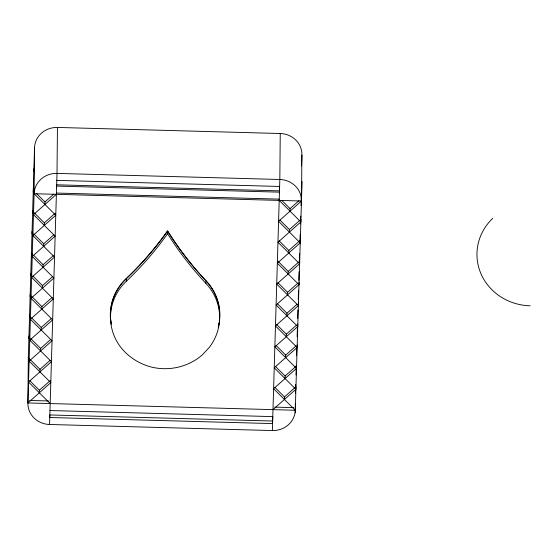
<?xml version="1.0" encoding="UTF-8"?>
<svg xmlns="http://www.w3.org/2000/svg" width="558" height="558" viewBox="0 0 558 558"><rect width="100%" height="100%" fill="white"/><g stroke="black" fill="none" stroke-linecap="round" stroke-linejoin="round"><path stroke-width="0.84" d="M302.059 181.483L295.273 410.242A22.292 20.932 0.5 0 1 272.367 430.56L49.557 424.485A22.292 20.932 0.5 0 1 27.9 402.953L28.332 356.987L34.54 147.758A22.292 20.932 0.5 0 1 57.439 127.44L280.249 133.515A22.292 20.932 0.5 0 1 301.913 155.047L301.459 203.572M50.178 403.56L28.521 382.028L28.542 379.475M28.925 338.615L28.953 336.062M34.54 147.758L34.108 193.724L27.9 402.953L50.799 382.635L29.142 361.103L29.162 358.55M29.546 317.69L29.574 315.137M28.521 382.028L51.42 361.717L29.762 340.185L29.79 337.632M30.167 296.772L30.195 294.212M29.142 361.103L52.04 340.792L30.383 319.26L30.411 316.707M30.788 275.847L30.816 273.294M29.762 340.185L52.668 319.867L31.004 298.335L31.032 295.782M31.408 254.922L31.436 252.369M30.383 319.26L53.289 298.942L31.625 277.417L31.653 274.857M32.029 233.997L32.057 231.444M31.004 298.335L53.91 278.024L32.245 256.492L32.273 253.939M32.65 213.079L32.678 210.526M31.625 277.417L54.531 257.099L32.866 235.567L32.894 233.014M33.271 192.154L33.299 189.601M32.245 256.492L55.151 236.174L33.487 214.642L33.515 212.089M33.898 171.229L33.919 168.676M39.353 392.797L39.374 390.237L29.748 380.668M39.974 371.872L39.995 369.319L30.369 359.75M40.595 350.947L40.615 348.394L30.99 338.825M41.215 330.022L41.236 327.469L31.611 317.9M41.836 309.104L41.857 306.551L32.231 296.982M42.457 288.179L42.478 285.626L32.852 276.057M43.078 267.254L43.099 264.701L33.473 255.132M43.698 246.336L43.719 243.776L34.094 234.214M44.319 225.411L44.34 222.858L34.115 212.689M44.94 204.486L44.961 201.933L36.542 193.563M56.595 187.355L56.609 186.079L279.418 192.154M57.439 127.44L57.014 173.405L49.557 424.485M111.265 324.337A54.67 51.343 0.5 0 1 126.094 278.651A339.055 318.395 0.5 0 0 167.463 230.935L170.267 235.35A339.313 318.639 0.5 0 0 205.937 280.834L205.916 283.387A54.67 51.343 0.5 0 1 209.097 347.683L202.066 355.083A54.67 51.343 0.5 0 1 152.941 367.422C139.507 364.374 127.329 356.555 119.307 345.311A54.663 51.336 0.5 0 1 126.296 281.295L126.324 278.742A339.055 318.395 0.5 0 0 164.624 235.274L167.693 231.019A339.313 318.639 0.5 0 0 206.167 280.918A54.67 51.343 0.5 0 1 218.255 327.33M205.916 283.387A339.313 318.639 0.5 0 1 170.246 237.903L167.574 233.697L167.595 231.145M272.597 421.032L272.576 423.585L49.767 417.51L49.788 414.957L272.597 421.032L272.736 416.38M279.405 193.431L279.572 186.233M280.249 133.515L279.823 179.488L272.367 430.56M284.44 399.479L284.468 396.926L274.836 387.357M285.061 378.554L285.089 376.001L275.457 366.432M285.682 357.636L285.71 355.083L276.077 345.514M286.303 336.711L286.331 334.158L276.698 324.589M286.924 315.786L286.952 313.233L277.326 303.664M287.544 294.868L287.572 292.308L277.947 282.739M288.165 273.943L288.193 271.39L277.961 261.221M288.786 253.018L288.814 250.465L279.188 240.896M289.407 232.093L289.435 229.54L279.809 219.971M290.027 211.175L290.055 208.622L281.63 200.245M295.245 412.801L295.335 403.434M295.461 389.812L295.51 384.706M272.988 409.635L295.893 389.324L295.914 386.771L284.468 396.926M296.451 372.346L296.472 369.794M27.9 402.953L295.273 410.242L273.608 388.717L296.514 368.399L296.535 365.846L285.089 376.001M295.893 389.324L274.229 367.792L297.135 347.474L297.156 344.921M296.514 368.399L274.857 346.867L297.756 326.556L297.777 324.003M297.135 347.474L275.478 325.949L298.377 305.631L298.397 303.078M297.756 326.556L276.098 305.024L298.997 284.706L299.018 282.153M298.377 305.631L276.719 284.099L299.618 263.788L299.639 261.228M298.997 284.706L277.34 263.174L300.239 242.863L300.26 240.31L288.814 250.465M299.618 263.788L277.961 242.256L300.86 221.938L300.888 219.385L289.435 229.54M301.585 165.928L301.913 155.047M295.468 393.188L295.726 384.504M296.005 374.955L296.291 365.406M296.577 355.858L296.835 347.174M297.142 336.753L297.4 328.076M297.679 318.52L297.937 309.843M298.251 299.423L298.509 290.739M298.816 280.325L299.074 271.641M299.36 262.093L299.618 253.409M299.925 242.995L300.183 234.311M300.49 223.891L300.72 216.079M301.034 205.658L301.627 185.695M167.574 233.697L164.603 237.827A339.055 318.395 0.5 0 1 126.296 281.295M44.961 201.933L53.868 194.031M33.487 214.642L56.393 194.33L56.4 193.054L279.209 199.129L279.202 200.406L300.86 221.938M44.34 222.858L55.158 213.261M32.866 235.567L55.772 215.255L34.108 193.724A22.292 20.932 0.5 0 1 57.014 173.405L279.823 179.488A22.292 20.932 0.5 0 1 301.48 201.013L278.582 221.331L300.239 242.863M43.719 243.776L53.903 234.751M43.099 264.701L53.282 255.676M42.478 285.626L52.661 276.594M41.857 306.551L52.04 297.519M41.236 327.469L51.42 318.444M40.615 348.394L50.799 339.369M39.995 369.319L50.171 360.287M39.374 390.237L50.192 380.647M290.055 208.622L298.962 200.72M288.193 271.39L299.004 261.793M287.572 292.308L297.749 283.283M286.952 313.233L297.128 304.208M286.331 334.158L296.507 325.126M285.71 355.083L295.886 346.051M56.804 180.38L279.614 186.456M56.623 184.803L279.432 190.878M34.108 193.724L301.48 201.013M29.637 400.442L48.49 400.958M274.731 407.131L293.585 407.647M49.976 410.535L272.785 416.61M28.332 356.987L28.437 359.722A22.292 20.932 0.5 0 0 28.639 361.075M530.1 305.805A54.67 51.343 0.5 0 1 480.884 273.553A54.67 51.343 0.5 0 1 492.742 218.345M205.937 280.834A54.67 51.343 0.5 0 1 219.287 320.731M218.917 323.194A54.67 51.343 0.5 0 1 218.603 324.826M111.195 322.796A54.67 51.343 0.5 0 1 110.756 319.504M110.582 317.021A54.67 51.343 0.5 0 1 126.317 278.735"/></g></svg>
